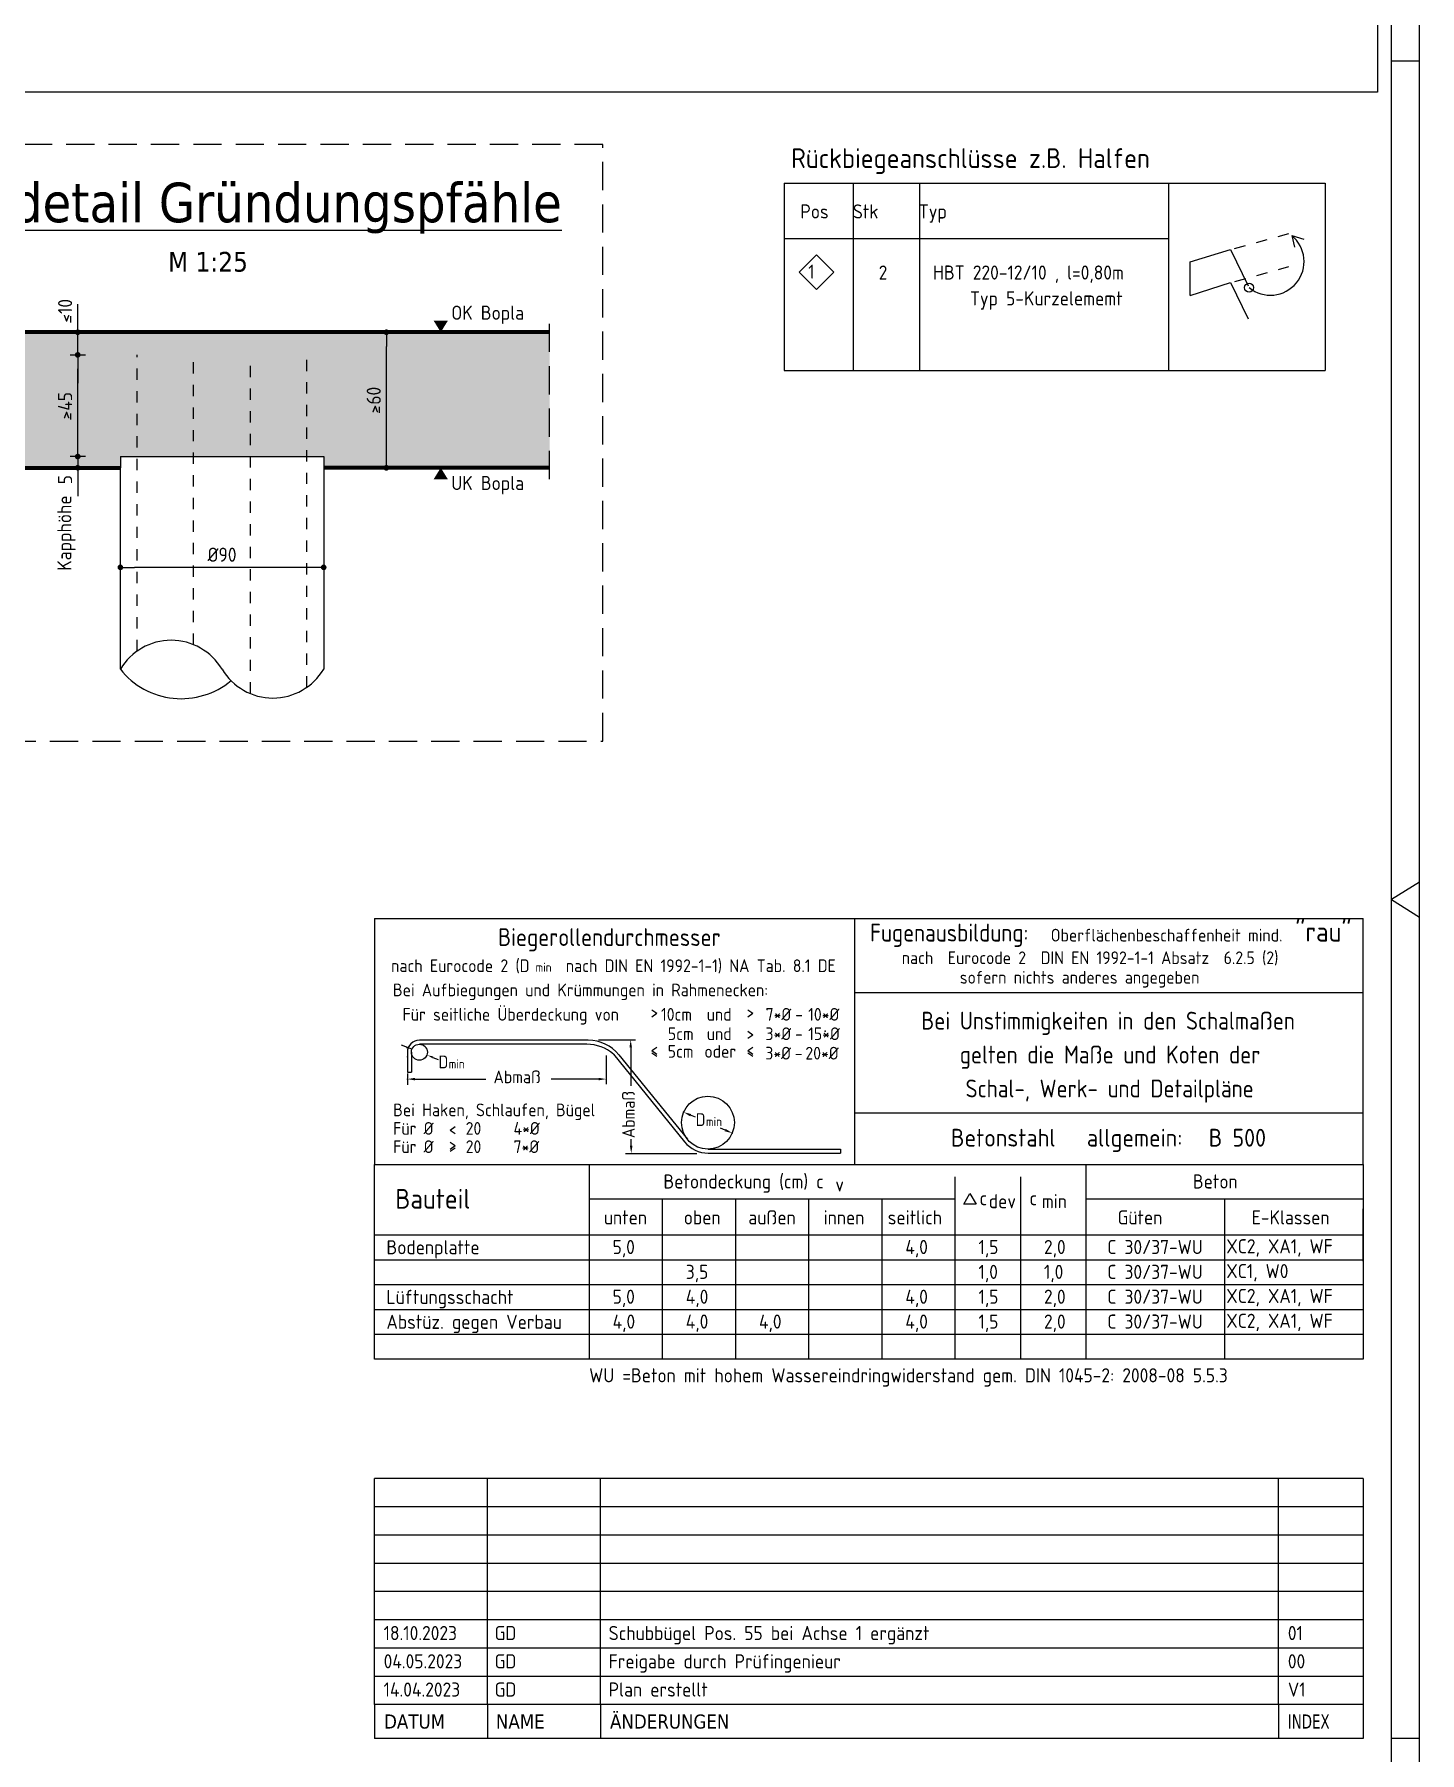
# Model space of a CAD drawing. Extents: x -45 to 98, y -32 to 51.
# Drawn here: x 66.19 to 78.45, y 14.72 to 29.93 of the extents above; entities that cross this region are included whole.
import ezdxf
from ezdxf.enums import TextEntityAlignment as Align

# ---------------------------------------------------------------- set-up
doc = ezdxf.new("R2010")
doc.units = 0
doc.header["$LTSCALE"] = 0.5
for name, pattern in [('AUSGEZOGEN', [1000.01, 1000, 0.01]), ('DASHED', [0.75, 0.5, -0.25]), ('DOT', [0.175, 0.05, -0.125]), ('HIDDEN2', [0.187, 0.125, -0.062]), ('STRICHLINIE', [0.75, 0.5, -0.25])]:
    doc.linetypes.add(name, pattern=pattern)
for name, color, linetype in [('BET-ANS', 7, 'Continuous'), ('BETON', 7, 'Continuous'), ('DETAIL', 7, 'Continuous'), ('grau_mittel', 7, 'Continuous'), ('Gründungspfähle', 7, 'Continuous'), ('HBT', 7, 'Continuous'), ('koten', 7, 'Continuous'), ('MASSE', 7, 'Continuous'), ('OBJEKT', 7, 'Continuous'), ('RAHMEN', 7, 'Continuous'), ('RND', 7, 'Continuous'), ('SFP_Hilfe', 7, 'Continuous'), ('STEMPEL', 7, 'Continuous'), ('TEXT', 7, 'Continuous')]:
    doc.layers.add(name, color=color, linetype=linetype)
doc.layers.add('Verbau', color=7, linetype='Continuous', plot=False)
doc.styles.add('helv', font='tahoma.ttf')
doc.styles.add('liste', font='isocp-e.shx')
doc.styles.add('txt', font='isocp.shx')
doc.linetypes.add('ZICKZACK', pattern='A,0.0001,-0.2,[131,ltypeshp.shx,S=0.2,R=0,X=-0.2,Y=0],-0.4,[131,ltypeshp.shx,S=0.2,R=180,X=0.2,Y=0],-0.2', length=0.8001)
doc.dimstyles.new('DOT_I', dxfattribs={"dimscale": 0.5, "dimtxt": 0.25, "dimasz": 0.25, "dimexe": 0.1, "dimexo": 0.3, "dimgap": 0.1, "dimtad": 1, "dimdec": 3, "dimzin": 3, "dimtxsty": 'txt', "dimblk": 'DOT', "dimblk1": 'DOT', "dimblk2": 'DOT', "dimsah": 1, "dimcen": 0.1, "dimse1": 1, "dimse2": 1, "dimazin": 0, "dimtfac": 1, "dimtdec": 4, "dimtix": 1, "dimtmove": 2, "dimatfit": 3, "dimfxl": 0, "dimtvp": 1, "dimtolj": 1, "dimtzin": 0, "dimarcsym": 0})

# ---------------------------------------------------------------- blocks, each defined once
blk = doc.blocks.new('Plankopf-ER')
at = {"layer": 'RAHMEN', "color": 7, "linetype": 'Continuous'}
for p, q in [((-0.5, 4.6), (-18, 4.6)), ((-18, 4.1), (-18, 4.6)), ((-16, 4.1), (-16, 4.6)), ((-14, 4.1), (-14, 4.6)), ((-2, 4.1), (-2, 4.6)), ((-0.5, 4.6), (-0.5, 4.1)), ((-0.5, 4.1), (-18, 4.1)), ((-18, 3.6), (-18, 4.1)), ((-16, 3.6), (-16, 4.1)), ((-14, 3.6), (-14, 4.1)), ((-2, 3.6), (-2, 4.1)), ((-0.5, 4.1), (-0.5, 3.6)), ((-0.5, 3.6), (-18, 3.6)), ((-18, 3.1), (-18, 3.6)), ((-16, 3.1), (-16, 3.6)), ((-14, 3.1), (-14, 3.6)), ((-2, 3.1), (-2, 3.6)), ((-0.5, 3.6), (-0.5, 3.1)), ((-0.5, 3.1), (-18, 3.1)), ((-18, 2.6), (-18, 3.1)), ((-16, 2.6), (-16, 3.1)), ((-14, 2.6), (-14, 3.1)), ((-2, 2.6), (-2, 3.1)), ((-0.5, 3.1), (-0.5, 2.6)), ((-0.5, 2.6), (-18, 2.6)), ((-18, 2.1), (-18, 2.6)), ((-16, 2.1), (-16, 2.6)), ((-14, 2.1), (-14, 2.6)), ((-2, 2.1), (-2, 2.6)), ((-0.5, 2.6), (-0.5, 2.1)), ((-0.5, 2.1), (-18, 2.1)), ((-18, 1.6), (-18, 2.1)), ((-16, 1.6), (-16, 2.1)), ((-14, 1.6), (-14, 2.1)), ((-2, 1.6), (-2, 2.1)), ((-0.5, 2.1), (-0.5, 1.6)), ((-0.5, 1.6), (-18, 1.6)), ((-18, 1.1), (-18, 1.6)), ((-16, 1.1), (-16, 1.6)), ((-14, 1.1), (-14, 1.6)), ((-2, 1.1), (-2, 1.6)), ((-0.5, 1.6), (-0.5, 1.1)), ((-0.5, 1.1), (-18, 1.1)), ((-18, 0.6), (-18, 1.1)), ((-16, 0.6), (-16, 1.1)), ((-14, 0.6), (-14, 1.1)), ((-2, 0.6), (-2, 1.1)), ((-0.5, 1.1), (-0.5, 0.6)), ((-0.5, 0.6), (-18, 0.6)), ((-18, 0.6), (-18, 0)), ((-16, 0.6), (-16, 0)), ((-14, 0.6), (-14, 0)), ((-2, 0.6), (-2, 0)), ((-0.5, 0.6), (-0.5, 0)), ((-0.5, 0), (-18, 0))]:
    blk.add_line(p, q, dxfattribs=at)
at = {"layer": 'RAHMEN', "color": 7, "linetype": 'Continuous', "style": 'txt'}
for tag, p in [('INDEX-D8', (-17.841, 4.242)), ('INDEX-N8', (-15.876, 4.242)), ('INDEX-X8', (-13.857, 4.242)), ('INDEX8', (-1.833, 4.242)), ('INDEX-D7', (-17.841, 3.742)), ('INDEX-N7', (-15.876, 3.742)), ('INDEX-X7', (-13.857, 3.742)), ('INDEX7', (-1.833, 3.742)), ('INDEX-D6', (-17.841, 3.242)), ('INDEX-N6', (-15.876, 3.242)), ('INDEX-X6', (-13.857, 3.242)), ('INDEX6', (-1.833, 3.242)), ('INDEX-D5', (-17.841, 2.742)), ('INDEX-N5', (-15.876, 2.742)), ('INDEX-X5', (-13.857, 2.742)), ('INDEX5', (-1.833, 2.742)), ('INDEX-D4', (-17.841, 2.242)), ('INDEX-N4', (-15.876, 2.242)), ('INDEX-X4', (-13.857, 2.242)), ('INDEX4', (-1.833, 2.242)), ('INDEX-D3', (-17.841, 1.742)), ('INDEX-N3', (-15.876, 1.742)), ('INDEX-X3', (-13.857, 1.742)), ('INDEX3', (-1.833, 1.742)), ('INDEX-D2', (-17.841, 1.242)), ('INDEX-N2', (-15.876, 1.242)), ('INDEX-X2', (-13.857, 1.242)), ('INDEX2', (-1.833, 1.242)), ('INDEX-D1', (-17.841, 0.742)), ('INDEX-N1', (-15.876, 0.742)), ('INDEX-X1', (-13.857, 0.742)), ('INDEX1', (-1.833, 0.742))]:
    blk.add_attdef(tag, p, '', height=0.25, dxfattribs=at)
at = {"layer": 'STEMPEL', "color": 7, "linetype": 'Continuous', "style": 'helv'}
for s, p in [('DATUM', (-17.833, 0.176)), ('NAME', (-15.853, 0.176)), ('ÄNDERUNGEN', (-13.833, 0.176))]:
    blk.add_text(s, height=0.25, dxfattribs=at).set_placement(p)
at = {"layer": 'STEMPEL', "color": 7, "linetype": 'Continuous', "style": 'helv', "width": 0.8}
blk.add_text('INDEX', height=0.25, dxfattribs=at).set_placement((-1.833, 0.176))
blk = doc.blocks.new('A0-38-5')
at = {"layer": 'RAHMEN'}
blk.add_line((156.9, 0), (156.9, 89.1), dxfattribs=at)
at = {"layer": 'RAHMEN', "color": 5}
blk.add_line((156.4, 0.5), (156.4, 88.6), dxfattribs=at)
at = {"layer": 'RAHMEN', "color": 7}
for p, q in [((156.4, 59.4), (156.9, 59.4)), ((156.9, 29.7), (156.4, 29.7))]:
    blk.add_line(p, q, dxfattribs=at)
at = {"layer": 'RAHMEN', "color": 7, "linetype": 'Continuous'}
for p, q in [((156.9, 44.86), (156.4, 44.55)), ((156.4, 44.55), (156.9, 44.24))]:
    blk.add_line(p, q, dxfattribs=at)
blk = doc.blocks.new('okrd_u')
at = {"layer": 'koten', "color": 7, "linetype": 'Continuous'}
blk.add_solid([(-0.125, -0.202), (0.125, -0.202), (0, 0)], dxfattribs=at)
at = {"layer": 'koten', "style": 'txt'}
blk.add_attdef('OKRD', (0.25, -0.35), '', height=0.25, dxfattribs=at)
blk = doc.blocks.new('DOT')
at = {"layer": 'MASSE', "color": 7, "linetype": 'Continuous'}
for p, q in [((0, 0), (-1, 0)), ((0, 0.54), (0, -0.54))]:
    blk.add_line(p, q, dxfattribs=at)
at = {"layer": 'MASSE', "color": 7, "linetype": 'Continuous', "const_width": 0.2}
blk.add_lwpolyline([(-0.1, 0, 1), (0.1, 0, 1)], format="xyb", close=True, dxfattribs=at)
blk = doc.blocks.new('*D129')
at = {"layer": 'Defpoints', "color": 0, "linetype": 'AUSGEZOGEN', "transparency": 16777216}
for p in [(66.949, 25.216), (66.949, 25.216), (68.749, 25.216)]:
    blk.add_point(p, dxfattribs=at)
at = {"layer": 'MASSE', "color": 0, "linetype": 'AUSGEZOGEN', "lineweight": -2, "transparency": 16777216}
blk.add_line((68.624, 25.216), (67.074, 25.216), dxfattribs=at)
at = {"layer": 'MASSE', "color": 0, "linetype": 'AUSGEZOGEN', "lineweight": -2, "transparency": 16777216, "xscale": 0.125, "yscale": 0.125, "zscale": 0.125, "rotation": 180}
blk.add_blockref('DOT', (66.949, 25.216), dxfattribs=at)
at = {"layer": 'MASSE', "color": 0, "linetype": 'AUSGEZOGEN', "lineweight": -2, "transparency": 16777216, "xscale": 0.125, "yscale": 0.125, "zscale": 0.125}
blk.add_blockref('DOT', (68.749, 25.216), dxfattribs=at)
at = {"layer": 'MASSE', "color": 0, "linetype": 'AUSGEZOGEN', "lineweight": 70, "transparency": 16777216, "insert": (67.849, 25.328), "char_height": 0.125, "attachment_point": 5, "style": 'txt'}
blk.add_mtext('\\A1;%%C90', dxfattribs=at)
blk = doc.blocks.new('*D130')
at = {"layer": 'Defpoints', "color": 0, "linetype": 'AUSGEZOGEN', "transparency": 16777216}
for p in [(69.304, 27.297), (69.304, 27.297), (69.304, 26.097)]:
    blk.add_point(p, dxfattribs=at)
at = {"layer": 'MASSE', "color": 0, "linetype": 'AUSGEZOGEN', "lineweight": -2, "transparency": 16777216}
blk.add_line((69.304, 26.222), (69.304, 27.172), dxfattribs=at)
at = {"layer": 'MASSE', "color": 0, "linetype": 'AUSGEZOGEN', "lineweight": -2, "transparency": 16777216, "xscale": 0.125, "yscale": 0.125, "zscale": 0.125}
for p, rotation in [((69.304, 27.297), 90), ((69.304, 26.097), 270)]:
    blk.add_blockref('DOT', p, dxfattribs=dict(at, rotation=rotation))
at = {"layer": 'MASSE', "color": 0, "linetype": 'AUSGEZOGEN', "transparency": 16777216, "insert": (69.192, 26.697), "char_height": 0.125, "attachment_point": 5, "rotation": 90, "style": 'txt'}
blk.add_mtext('\\A1;>60', dxfattribs=at)
blk = doc.blocks.new('*D131')
at = {"layer": 'Defpoints', "color": 0, "linetype": 'AUSGEZOGEN', "transparency": 16777216}
for p in [(66.572, 26.197), (66.572, 26.097), (66.572, 26.097)]:
    blk.add_point(p, dxfattribs=at)
at = {"layer": 'MASSE', "color": 0, "linetype": 'AUSGEZOGEN', "lineweight": -2, "transparency": 16777216}
for p, q in [((66.572, 26.322), (66.572, 26.447)), ((66.572, 26.197), (66.572, 26.097)), ((66.572, 25.972), (66.572, 25.847))]:
    blk.add_line(p, q, dxfattribs=at)
at = {"layer": 'MASSE', "color": 0, "linetype": 'AUSGEZOGEN', "lineweight": -2, "transparency": 16777216, "xscale": 0.125, "yscale": 0.125, "zscale": 0.125}
for p, rotation in [((66.572, 26.197), 270), ((66.572, 26.097), 90)]:
    blk.add_blockref('DOT', p, dxfattribs=dict(at, rotation=rotation))
at = {"layer": 'MASSE', "color": 0, "linetype": 'AUSGEZOGEN', "transparency": 16777216, "insert": (66.46, 25.992), "char_height": 0.125, "attachment_point": 5, "rotation": 90, "style": 'txt'}
blk.add_mtext('\\A1;5', dxfattribs=at)
blk = doc.blocks.new('*D132')
at = {"layer": 'Defpoints', "color": 0, "linetype": 'AUSGEZOGEN', "transparency": 16777216}
for p in [(66.572, 27.097), (66.572, 27.097), (66.572, 26.197)]:
    blk.add_point(p, dxfattribs=at)
at = {"layer": 'MASSE', "color": 0, "linetype": 'AUSGEZOGEN', "lineweight": -2, "transparency": 16777216}
blk.add_line((66.572, 26.322), (66.572, 26.972), dxfattribs=at)
at = {"layer": 'MASSE', "color": 0, "linetype": 'AUSGEZOGEN', "lineweight": -2, "transparency": 16777216, "xscale": 0.125, "yscale": 0.125, "zscale": 0.125}
for p, rotation in [((66.572, 27.097), 90), ((66.572, 26.197), 270)]:
    blk.add_blockref('DOT', p, dxfattribs=dict(at, rotation=rotation))
at = {"layer": 'MASSE', "color": 0, "linetype": 'AUSGEZOGEN', "transparency": 16777216, "insert": (66.46, 26.647), "char_height": 0.125, "attachment_point": 5, "rotation": 90, "style": 'txt'}
blk.add_mtext('\\A1;>45', dxfattribs=at)
blk = doc.blocks.new('*D133')
at = {"layer": 'Defpoints', "color": 0, "linetype": 'AUSGEZOGEN', "transparency": 16777216}
for p in [(66.572, 27.297), (66.572, 27.297), (66.572, 27.097)]:
    blk.add_point(p, dxfattribs=at)
at = {"layer": 'MASSE', "color": 0, "linetype": 'AUSGEZOGEN', "lineweight": -2, "transparency": 16777216}
for p, q in [((66.572, 27.422), (66.572, 27.547)), ((66.572, 27.097), (66.572, 27.297)), ((66.572, 26.972), (66.572, 26.847))]:
    blk.add_line(p, q, dxfattribs=at)
at = {"layer": 'MASSE', "color": 0, "linetype": 'AUSGEZOGEN', "lineweight": -2, "transparency": 16777216, "xscale": 0.125, "yscale": 0.125, "zscale": 0.125}
for p, rotation in [((66.572, 27.297), 270), ((66.572, 27.097), 90)]:
    blk.add_blockref('DOT', p, dxfattribs=dict(at, rotation=rotation))
at = {"layer": 'MASSE', "color": 0, "linetype": 'AUSGEZOGEN', "transparency": 16777216, "insert": (66.46, 27.487), "char_height": 0.125, "attachment_point": 5, "rotation": 90, "style": 'txt'}
blk.add_mtext('\\A1;<10', dxfattribs=at)

msp = doc.modelspace()

# ---------------------------------------------------------------- hatches: boundary and pattern name
at = {"layer": 'grau_mittel'}
msp.add_hatch(color=61, dxfattribs=at).paths.add_polyline_path([(70.7491, 26.0975), (70.7491, 27.2975), (64.9491, 27.2975), (64.9491, 26.0975), (66.9491, 26.0975), (66.9491, 26.1975), (68.7491, 26.1975), (68.7491, 26.0975)])

# ---------------------------------------------------------------- linework, layer by layer
at = {"layer": 'BETON', "color": 6, "linetype": 'AUSGEZOGEN', "lineweight": 70}
for p, q in [((70.7491, 27.2975), (64.9491, 27.2975)), ((64.9491, 26.0975), (66.9491, 26.0975)), ((70.7491, 26.0975), (68.7491, 26.0975))]:
    msp.add_line(p, q, dxfattribs=at)
at = {"layer": 'BETON', "color": 6, "linetype": 'AUSGEZOGEN'}
for p, q in [((66.9491, 26.1975), (66.9491, 26.0975)), ((68.7491, 26.1975), (68.7491, 26.0975))]:
    msp.add_line(p, q, dxfattribs=at)
at = {"layer": 'DETAIL', "color": 102, "linetype": 'STRICHLINIE'}
msp.add_lwpolyline([(64.4513, 28.958), (64.4513, 23.679), (71.2203, 23.679), (71.2203, 28.958)], close=True, dxfattribs=at)
at = {"layer": 'Gründungspfähle', "color": 171, "linetype": 'AUSGEZOGEN'}
for p, q in [((66.9491, 24.3149), (66.9491, 26.0975)), ((68.7491, 26.0975), (68.7491, 24.3149))]:
    msp.add_line(p, q, dxfattribs=at)
at = {"layer": 'HBT', "color": 5, "linetype": 'Continuous'}
for p, q in [((72.8255, 28.616), (72.8255, 26.9585)), ((72.8255, 28.616), (77.6149, 28.616)), ((77.6149, 28.616), (77.6149, 26.9585)), ((72.8255, 26.9585), (77.6149, 26.9585))]:
    msp.add_line(p, q, dxfattribs=at)
at = {"layer": 'MASSE', "color": 7, "linetype": 'AUSGEZOGEN'}
for p, q in [((66.5081, 27.4385), (66.5081, 27.3847)), ((69.2401, 26.6366), (69.2401, 26.5828)), ((66.5081, 26.5784), (66.5081, 26.5246))]:
    msp.add_line(p, q, dxfattribs=at)
at = {"layer": 'OBJEKT', "color": 7, "linetype": 'Continuous'}
for p, q in [((73.4351, 28.616), (73.4351, 26.9585)), ((74.0236, 28.616), (74.0236, 26.9585)), ((76.2267, 28.616), (76.2267, 26.9585))]:
    msp.add_line(p, q, dxfattribs=at)
at = {"layer": 'OBJEKT', "color": 6, "linetype": 'ZICKZACK', "ltscale": 0.1}
msp.add_line((66.9491, 26.1975), (68.7491, 26.1975), dxfattribs=at)
at = {"layer": 'RAHMEN', "color": 5, "linetype": 'Continuous'}
for p, q in [((69.2, 22.1091), (77.95, 22.1091)), ((69.2, 22.1091), (69.2, 19.9301)), ((73.4492, 19.9301), (73.4492, 22.1091)), ((77.95, 19.9301), (77.95, 22.1091)), ((77.95, 19.0765), (77.95, 19.5388))]:
    msp.add_line(p, q, dxfattribs=at)
at = {"layer": 'RAHMEN', "color": 7, "linetype": 'AUSGEZOGEN'}
for p, q in [((73.4492, 21.4516), (77.95, 21.4516)), ((71.6981, 21.2664), (71.6544, 21.297)), ((72.548, 21.2664), (72.5043, 21.297)), ((71.6981, 21.2664), (71.6544, 21.2358)), ((72.548, 21.2664), (72.5043, 21.2358)), ((72.5485, 21.0767), (72.5048, 21.1072)), ((72.5485, 21.0767), (72.5048, 21.0461)), ((71.6544, 20.9386), (71.6981, 20.9691)), ((71.6544, 20.9386), (71.6981, 20.908)), ((71.6544, 20.9192), (71.6981, 20.8886)), ((72.5043, 20.9386), (72.548, 20.9691)), ((72.5043, 20.9386), (72.548, 20.908)), ((72.5043, 20.9192), (72.548, 20.8886)), ((73.4492, 20.3877), (77.95, 20.3877)), ((69.8694, 20.2358), (69.9131, 20.2663)), ((69.8694, 20.2358), (69.9131, 20.2052)), ((69.9131, 20.0949), (69.8694, 20.1255)), ((69.9131, 20.0949), (69.8694, 20.0643)), ((69.9131, 20.0755), (69.8694, 20.0449)), ((69.2, 19.3075), (77.95, 19.3075)), ((69.2, 19.0875), (77.95, 19.0875)), ((69.2, 18.8675), (77.95, 18.8675)), ((69.2, 18.6475), (77.95, 18.6475)), ((69.2, 18.4275), (77.95, 18.4275))]:
    msp.add_line(p, q, dxfattribs=at)
at = {"layer": 'RAHMEN', "color": 7, "linetype": 'Continuous'}
for p, q in [((71.0912, 21.0309), (69.5957, 21.0309)), ((71.0785, 20.9955), (69.5957, 20.9955)), ((71.1826, 21.0343), (71.5088, 21.0343)), ((69.5297, 20.9504), (69.4364, 20.9863)), ((69.4894, 20.9246), (69.4894, 20.7475)), ((69.5248, 20.9246), (69.5248, 20.7475)), ((69.7155, 20.8789), (69.7625, 20.8608)), ((71.2493, 20.8949), (71.2493, 20.6415)), ((71.3137, 20.9062), (71.9437, 20.1309)), ((71.3622, 20.902), (71.9684, 20.1559)), ((71.4665, 20.9669), (71.4665, 20.626)), ((69.4894, 20.7475), (69.5248, 20.7475)), ((69.4894, 20.7361), (69.4894, 20.6357)), ((69.5569, 20.6865), (70.1851, 20.6865)), ((71.1818, 20.6865), (70.7634, 20.6865)), ((72.0411, 20.3482), (71.9972, 20.3671)), ((72.3032, 20.2352), (72.2623, 20.2529)), ((71.471, 20.0965), (71.471, 20.1556)), ((71.1007, 18.2334), (71.1007, 19.9301)), ((71.4198, 20.029), (72.0532, 20.029)), ((72.1532, 20.0671), (73.3225, 20.0666)), ((72.1532, 20.0312), (73.3225, 20.0312)), ((73.3225, 20.0666), (73.3225, 20.0312)), ((75.4984, 18.2075), (75.4984, 19.9301)), ((74.3398, 18.2075), (74.3398, 19.8205)), ((74.9191, 18.2075), (74.9191, 19.8205)), ((71.7485, 18.2075), (71.7485, 19.6281)), ((72.3963, 18.2075), (72.3963, 19.6281)), ((73.0442, 18.2075), (73.0442, 19.6281)), ((73.692, 18.2075), (73.692, 19.6281)), ((76.7242, 18.2075), (76.7242, 19.6281)), ((71.1007, 18.2075), (71.1007, 19.3075)), ((74.3398, 18.2075), (74.3398, 19.3075)), ((78.45, 14.85), (78.2, 14.85))]:
    msp.add_line(p, q, dxfattribs=at)
at = {"layer": 'RAHMEN', "color": 1, "linetype": 'Continuous'}
for p, q in [((71.1007, 19.6281), (74.3398, 19.6281)), ((75.4984, 19.6281), (77.95, 19.6281))]:
    msp.add_line(p, q, dxfattribs=at)
at = {"layer": 'RAHMEN', "color": 5, "linetype": 'AUSGEZOGEN'}
msp.add_lwpolyline([(69.2, 19.9301), (77.95, 19.9301), (77.95, 18.2075), (69.2, 18.2075)], close=True, dxfattribs=at)
at = {"layer": 'RAHMEN', "color": 1, "linetype": 'Continuous'}
msp.add_lwpolyline([(74.4686, 19.6727), (74.5231, 19.5783), (74.4141, 19.5783)], close=True, dxfattribs=at)
at = {"layer": 'RAHMEN', "color": 7, "linetype": 'Continuous'}
for centre, radius in [((69.5957, 20.9246), 0.0709), ((72.1502, 20.3012), 0.2341)]:
    msp.add_circle(centre, radius, dxfattribs=at)
for centre, radius, start, end in [((69.5957, 20.9246), 0.1063, 89.99998, 180), ((71.0785, 20.6412), 0.3543, 48.41068, 90), ((71.0912, 20.6818), 0.3491, 39.09564, 90), ((72.1532, 20.3012), 0.27, 219.09564, 270)]:
    msp.add_arc(centre, radius, start, end, dxfattribs=at)
for p in [(73.1875, 21.1118), (69.4894, 20.8837), (69.4894, 20.6865), (71.9353, 20.3939), (72.3651, 20.2085)]:
    msp.add_point(p, dxfattribs=at)
for points in [[(71.4777, 20.9669), (71.4552, 20.9669), (71.4665, 21.0344)], [(69.4776, 20.9611), (69.4839, 20.9774), (69.5297, 20.9504)], [(69.7123, 20.8708), (69.7186, 20.8871), (69.6666, 20.8978)], [(69.5569, 20.6753), (69.5569, 20.6978), (69.4894, 20.6865)], [(71.1818, 20.6753), (71.1818, 20.6978), (71.2493, 20.6865)], [(71.9928, 20.3568), (72.0017, 20.3775), (71.9353, 20.3939)], [(72.2987, 20.2249), (72.3076, 20.2456), (72.3651, 20.2085)], [(71.4822, 20.0965), (71.4597, 20.0965), (71.471, 20.029)]]:
    msp.add_solid(points, dxfattribs=at)
at = {"layer": 'RND', "color": 1, "linetype": 'DOT'}
for p, q in [((76.8117, 28.0376), (77.2936, 28.1707)), ((76.8149, 27.7461), (77.2936, 27.8792))]:
    msp.add_line(p, q, dxfattribs=at)
at = {"layer": 'RND', "color": 102, "linetype": 'AUSGEZOGEN'}
for q in [(77.4245, 28.1197), (77.3432, 28.0497)]:
    msp.add_line((77.318, 28.1534), q, dxfattribs=at)
at = {"layer": 'RND', "color": 1, "linetype": 'AUSGEZOGEN'}
for p, q in [((76.4177, 27.92), (76.775, 28.028)), ((76.775, 28.028), (76.9324, 27.7084)), ((76.4177, 27.6236), (76.4177, 27.92)), ((76.4177, 27.6236), (76.775, 27.7366)), ((76.775, 27.7366), (76.9324, 27.4169))]:
    msp.add_line(p, q, dxfattribs=at)
at = {"layer": 'RND', "color": 7, "linetype": 'AUSGEZOGEN'}
msp.add_lwpolyline([(73.2656, 27.8284), (73.1118, 27.9822), (72.9579, 27.8284), (73.1118, 27.6745)], close=True, dxfattribs=at)
at = {"layer": 'RND', "color": 1, "linetype": 'HIDDEN2'}
for points in [[(67.0991, 24.4759), (67.0991, 27.0975)], [(67.5961, 24.5318), (67.5961, 27.0975)], [(68.1002, 24.0988), (68.1002, 27.0975)], [(68.5991, 24.1539), (68.5991, 27.0975)]]:
    msp.add_lwpolyline(points, dxfattribs=at)
at = {"layer": 'RND', "color": 7, "linetype": 'AUSGEZOGEN'}
msp.add_circle((76.9407, 27.6923), 0.04, dxfattribs=at)
at = {"layer": 'RND', "color": 102, "linetype": 'AUSGEZOGEN'}
msp.add_arc((77.1291, 27.9231), 0.2979, 230.77636, 50.64229, dxfattribs=at)
at = {"layer": 'SFP_Hilfe', "color": 102, "linetype": 'DASHED'}
msp.add_line((70.7491, 25.9975), (70.7491, 27.3975), dxfattribs=at)
at = {"layer": 'TEXT', "color": 7, "linetype": 'Continuous'}
msp.add_line((72.8255, 28.1282), (76.2267, 28.1282), dxfattribs=at)
at = {"layer": 'TEXT', "color": 1, "linetype": 'AUSGEZOGEN'}
msp.add_lwpolyline([(44.0718, 44.107), (78.0772, 44.107), (78.0772, 29.4218), (44.0718, 29.4218)], close=True, dxfattribs=at)
at = {"layer": 'Verbau', "color": 171}
for centre, radius, start, end in [((67.3991, 24.046), 0.5242, 30.86482, 149.13518), ((67.4884, 24.7412), 0.6874, 218.32437, 309.81071), ((68.2991, 24.5839), 0.5242, 210.86482, 329.13518)]:
    msp.add_arc(centre, radius, start, end, dxfattribs=at)

# ---------------------------------------------------------------- block references
at = {"layer": 'BET-ANS', "xscale": 0.5, "yscale": 0.5, "zscale": 0.5}
msp.add_blockref('Plankopf-ER', (78.2, 14.85), dxfattribs=at).add_auto_attribs({'INDEX1': 'V1', 'INDEX-N1': 'GD', 'INDEX-D1': '14.04.2023', 'INDEX-X1': 'Plan erstellt', 'INDEX2': '00', 'INDEX-N2': 'GD', 'INDEX-D2': '04.05.2023', 'INDEX-X2': 'Freigabe durch Prüfingenieur', 'INDEX3': '01', 'INDEX-N3': 'GD', 'INDEX-D3': '18.10.2023', 'INDEX-X3': 'Schubbügel Pos. 55 bei Achse 1 ergänzt'})
at = {"layer": 'koten', "color": 7}
ref = msp.add_blockref('okrd_u', (69.7852, 27.2975), dxfattribs=dict(at, xscale=-0.5, yscale=0.5, zscale=0.5, rotation=180))
ref.add_attrib('OKRD', 'OK Bopla', (69.8787, 27.4074), dxfattribs={"layer": '0', "color": 0, "linetype": 'ByBlock', "height": 0.125, "style": 'txt'})
ref = msp.add_blockref('okrd_u', (69.7852, 26.0975), dxfattribs=dict(at, xscale=0.5, yscale=0.5, zscale=0.5))
ref.add_attrib('OKRD', 'UK Bopla', (69.8787, 25.9001), dxfattribs={"layer": '0', "color": 0, "linetype": 'ByBlock', "height": 0.125, "style": 'txt'})
at = {"layer": 'RAHMEN', "color": 102, "xscale": 0.5, "yscale": 0.5, "zscale": 0.5}
msp.add_blockref('A0-38-5', (0, 0), dxfattribs=at)

# ---------------------------------------------------------------- texts
at = {"layer": 'HBT', "color": 7, "linetype": 'Continuous', "style": 'liste'}
for s, p in [('  Pos   Stk     Typ          ', (72.8255, 28.3038)), ('   1  ', (72.824, 27.7712)), ('2', (73.662, 27.7631)), ('HBT 220-12/10 , l=0,80m', (74.1421, 27.7631))]:
    msp.add_text(s, height=0.125, dxfattribs=at).set_placement(p)
at = {"layer": 'RAHMEN', "color": 1, "linetype": 'Continuous', "style": 'txt', "width": 0.95}
for s, p in [('Fugenausbildung:', (74.286, 21.9043)), ('Biegerollendurchmesser', (71.2779, 21.8648)), ('Bei Unstimmigkeiten in den Schalmaßen', (75.6925, 21.125)), ('gelten die Maße und Koten der', (75.7095, 20.825)), ('Schal-, Werk- und Detailpläne', (75.7059, 20.525))]:
    msp.add_text(s, height=0.1575, dxfattribs=at).set_placement(p, align=Align.CENTER)
at = {"layer": 'RAHMEN', "color": 7, "linetype": 'Continuous', "style": 'txt'}
for s, p in [('Oberflächenbeschaffenheit mind.', (75.1845, 21.9043)), ('nach  Eurocode 2  DIN EN 1992-1-1 Absatz  6.2.5 (2)', (73.8662, 21.7044)), ('sofern nichts anderes angegeben', (74.3795, 21.5312)), ('Bei Aufbiegungen und Krümmungen in Rahmenecken:', (69.3618, 21.4196)), ('10cm', (71.735, 21.2034)), ('und', (72.1393, 21.2034)), ('7*%%C', (72.661, 21.2034)), ('10*%%C', (73.0374, 21.2034)), ('5cm', (71.7954, 21.0315)), ('und', (72.1398, 21.0315)), ('3*%%C', (72.6595, 21.0315)), ('-', (72.9225, 21.2034)), ('15*%%C', (73.0374, 21.0315)), ('5cm', (71.7944, 20.8756)), ('oder', (72.1191, 20.8756)), ('-', (72.921, 21.0315)), ('D', (69.7646, 20.7822)), ('3*%%C', (72.6581, 20.8597)), ('-', (72.9196, 20.8597)), ('20*%%C', (73.0129, 20.8597)), ('Abmaß', (70.2526, 20.6501)), ('Bei Haken, Schlaufen, Bügel', (69.364, 20.3578)), ('D', (72.0418, 20.2717)), ('Für %%C', (69.3637, 20.1939)), ('20', (70.0057, 20.1939)), ('4*%%C', (70.4296, 20.1939)), ('Für %%C', (69.3639, 20.0319)), ('20', (70.0059, 20.0319)), ('7*%%C', (70.4296, 20.0319))]:
    msp.add_text(s, height=0.1125, dxfattribs=at).set_placement(p)
msp.add_text('nach Eurocode 2 (D     nach DIN EN 1992-1-1) NA Tab. 8.1 DE', height=0.1125, dxfattribs=at).set_placement((71.314, 21.6338), align=Align.CENTER)
msp.add_text('Für seitliche Überdeckung von', height=0.1125, dxfattribs=at).set_placement((71.3627, 21.2034), align=Align.RIGHT)
msp.add_text('Abmaß', height=0.1125, rotation=90, dxfattribs=at).set_placement((71.5029, 20.1642))
at = {"layer": 'RAHMEN', "color": 1, "linetype": 'Continuous', "style": 'txt'}
for s, height, p in [('Betonstahl', 0.1575, (74.3007, 20.0891)), ('allgemein:', 0.1575, (75.5041, 20.0891)), ('B 500 ', 0.1575, (76.5828, 20.0891)), ('Betondeckung (cm) c', 0.125, (71.7563, 19.7182)), ('v', 0.125, (73.278, 19.6917)), ('Beton', 0.125, (76.4426, 19.7182)), ('Bauteil', 0.175, (69.3827, 19.5398)), ('c', 0.125, (74.5547, 19.5699)), ('dev', 0.125, (74.6362, 19.5435)), ('c', 0.125, (74.9969, 19.5699)), ('min', 0.125, (75.1055, 19.5435)), ('WU =Beton mit hohem Wassereindringwiderstand gem. DIN 1045-2: 2008-08 5.5.3', 0.125, (71.099, 18.0022))]:
    msp.add_text(s, height=height, dxfattribs=at).set_placement(p)
at = {"layer": 'TEXT', "color": 1, "linetype": 'AUSGEZOGEN'}
for s, style, p in [('Rückbiegeanschlüsse z.B. Halfen', 'txt', (72.8868, 28.7505)), ('M 1:25', 'helv', (67.3707, 27.8334))]:
    msp.add_text(s, height=0.175, dxfattribs=dict(at, style=style)).set_placement(p)
at = {"layer": 'TEXT', "color": 5, "linetype": 'AUSGEZOGEN', "style": 'helv'}
msp.add_text('%%URegeldetail Gründungspfähle', height=0.35, dxfattribs=at).set_placement((64.8265, 28.2709))
at = {"layer": 'TEXT', "color": 7, "linetype": 'Continuous', "style": 'txt'}
msp.add_text('Typ 5-Kurzelememt', height=0.125, dxfattribs=at).set_placement((75.1455, 27.5342), align=Align.CENTER)
at = {"layer": 'TEXT', "color": 7, "linetype": 'AUSGEZOGEN', "lineweight": 70, "style": 'txt'}
msp.add_text('Kapphöhe', height=0.125, rotation=90, dxfattribs=at).set_placement((66.5157, 25.1856))
at = {"layer": 'TEXT', "color": 1, "style": 'txt'}
msp.add_text('"rau"', height=0.175, dxfattribs=at).set_placement((77.3494, 21.9039))
at = {"layer": 'TEXT', "color": 7, "linetype": 'AUSGEZOGEN', "style": 'txt'}
for s, height, p in [('min', 0.08016, (70.6237, 21.6361)), ('min', 0.08016, (69.8552, 20.7808)), ('min', 0.08016, (72.1324, 20.2704)), ('unten', 0.125, (71.2288, 19.4)), ('oben', 0.125, (71.9363, 19.4)), ('außen', 0.125, (72.5077, 19.4)), ('innen', 0.125, (73.1743, 19.4)), ('seitlich', 0.125, (73.742, 19.4)), ('Güten', 0.125, (75.7763, 19.4)), ('E-Klassen', 0.125, (76.9639, 19.4)), ('Bodenplatte', 0.125, (69.3044, 19.1359)), ('5,0', 0.125, (71.3064, 19.1378)), ('4,0', 0.125, (73.8976, 19.1378)), ('1,5', 0.125, (74.5454, 19.1378)), ('2,0', 0.125, (75.1247, 19.1378)), ('C 30/37-WU', 0.125, (75.6855, 19.1378)), ('XC2, XA1, WF', 0.125, (76.7386, 19.1446)), ('3,5', 0.125, (71.9542, 18.9178)), ('1,0', 0.125, (74.5454, 18.9178)), ('1,0', 0.125, (75.1247, 18.9178)), ('C 30/37-WU', 0.125, (75.6855, 18.9178)), ('XC1, W0', 0.125, (76.7386, 18.9246)), ('Lüftungsschacht', 0.125, (69.3044, 18.6959)), ('5,0', 0.125, (71.3064, 18.6978)), ('4,0', 0.125, (71.9542, 18.6978)), ('4,0', 0.125, (73.8976, 18.6978)), ('1,5', 0.125, (74.5454, 18.6978)), ('2,0', 0.125, (75.1247, 18.6978)), ('C 30/37-WU', 0.125, (75.6855, 18.6978)), ('XC2, XA1, WF', 0.125, (76.7386, 18.7046)), ('Abstüz. gegen Verbau', 0.125, (69.3044, 18.4759)), ('4,0', 0.125, (71.3064, 18.4778)), ('4,0', 0.125, (71.9542, 18.4778)), ('4,0', 0.125, (72.602, 18.4778)), ('4,0', 0.125, (73.8976, 18.4778)), ('1,5', 0.125, (74.5454, 18.4778)), ('2,0', 0.125, (75.1247, 18.4778)), ('C 30/37-WU', 0.125, (75.6855, 18.4778)), ('XC2, XA1, WF', 0.125, (76.7386, 18.4846))]:
    msp.add_text(s, height=height, dxfattribs=at).set_placement(p)

# ---------------------------------------------------------------- dimensions: what is measured, and where the dimension line sits
at = {"layer": 'MASSE', "color": 7, "linetype": 'AUSGEZOGEN'}
dim = msp.add_linear_dim(base=(66.5724, 27.2975), p1=(66.5724, 27.0975), p2=(66.5724, 27.2975), angle=90, text='<<>', dimstyle='DOT_I', override={"dimdec": 0, "dimlfac": 50}, dxfattribs=at)
dim.commit()
dim.dimension.update_dxf_attribs({"geometry": '*D133', "text_midpoint": (66.4599, 27.4869), "dimtype": 160})
for base, p1, p2, picture, middle in [((69.3044, 27.2975), (69.3044, 26.0975), (69.3044, 27.2975), '*D130', (69.1919, 26.6975)), ((66.5724, 27.0975), (66.5724, 26.1975), (66.5724, 27.0975), '*D132', (66.4599, 26.6475))]:
    dim = msp.add_linear_dim(base=base, p1=p1, p2=p2, angle=90, text='><>', dimstyle='DOT_I', override={"dimdec": 0, "dimlfac": 50}, dxfattribs=at)
    dim.commit()
    dim.dimension.update_dxf_attribs({"geometry": picture, "text_midpoint": middle})
dim = msp.add_linear_dim(base=(66.5724, 26.0975), p1=(66.5724, 26.1975), p2=(66.5724, 26.0975), angle=90, dimstyle='DOT_I', override={"dimdec": 0, "dimlfac": 50}, dxfattribs=at)
dim.commit()
dim.dimension.update_dxf_attribs({"geometry": '*D131', "text_midpoint": (66.4599, 25.9925), "dimtype": 160})
at = {"layer": 'MASSE', "color": 7, "linetype": 'AUSGEZOGEN', "lineweight": 70}
dim = msp.add_linear_dim(base=(66.9491, 25.2156), p1=(68.7491, 25.2156), p2=(66.9491, 25.2156), text='%%C<>', dimstyle='DOT_I', override={"dimdec": 0, "dimlfac": 50}, dxfattribs=at)
dim.commit()
dim.dimension.update_dxf_attribs({"geometry": '*D129', "text_midpoint": (67.8491, 25.3281)})

doc.saveas('drawing.dxf')
